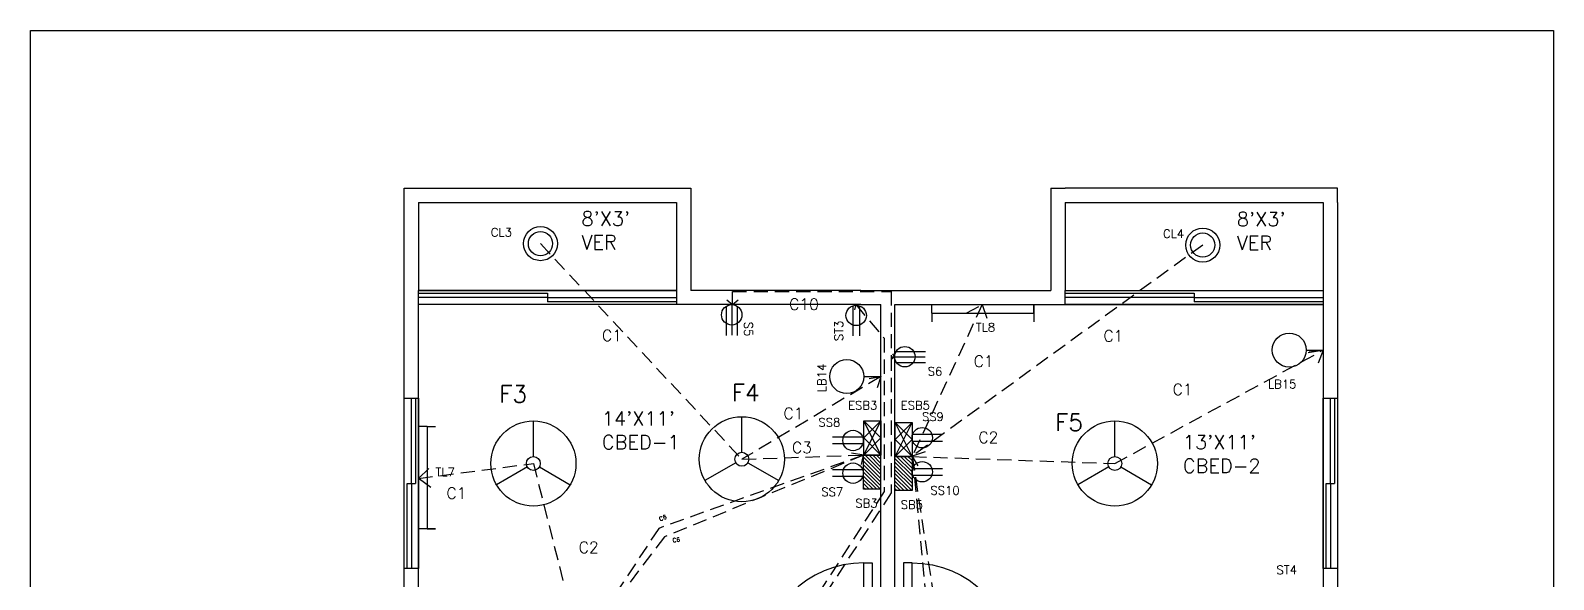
# Model space of a CAD drawing. Header units: inches. Extents: x -1037 to 4136, y -232 to 3826.
# Drawn here: x 880 to 1417, y 2309 to 2502 of the extents above; entities that cross this region are included whole.
import ezdxf

# ---------------------------------------------------------------- set-up
doc = ezdxf.new("R2010")
doc.units = ezdxf.units.IN
doc.header["$LTSCALE"] = 20
doc.header["$MEASUREMENT"] = 0
doc.linetypes.add('HIDDEN', pattern=[0.375, 0.25, -0.125])
for name, color, linetype in [('Dimensions', 90, 'Continuous'), ('Doors', 140, 'Continuous'), ('fixture', 4, 'Continuous'), ('FloorPlan', 7, 'Continuous'), ('Hidden', 2, 'HIDDEN'), ('HiddenEMG', 1, 'HIDDEN'), ('Windows', 40, 'Continuous')]:
    doc.layers.add(name, color=color, linetype=linetype)
doc.styles.get("Standard").update_dxf_attribs({"font": 'simplex.shx', "height": 2})
doc.styles.add('style1', font='txt.shx', dxfattribs={"height": 1.5})

# ---------------------------------------------------------------- blocks, each defined once
blk = doc.blocks.new('window5ft')
at = {"layer": 'Windows'}
for p, q in [((0, 0), (60, 0)), ((0, -5), (0, 0)), ((60, 0), (60, -5)), ((0, -1), (30, -1)), ((30, -2.5), (0, -2.5)), ((60, -5), (0, -5)), ((30, -1), (30, -4)), ((30, -2.5), (60, -2.5)), ((60, -4), (30, -4))]:
    blk.add_line(p, q, dxfattribs=at)
blk = doc.blocks.new('slidingdoor8ft')
at = {"layer": 'Doors'}
for p, q in [((0, 0), (91, 0)), ((0, -5), (0, 0)), ((91, 0), (91, -5)), ((0, -1), (45.5, -1)), ((45.5, -2.5), (0, -2.5)), ((91, -5), (0, -5)), ((45.5, -1), (45.5, -4)), ((45.5, -2.5), (91, -2.5)), ((91, -4), (45.5, -4))]:
    blk.add_line(p, q, dxfattribs=at)
blk = doc.blocks.new('door3ft')
at = {"layer": 'Doors'}
for points in [[(-3, 5), (-6, 5), (-6, 41), (-3, 41)], [(-42, 5), (-45, 5), (-45, 0), (-42, 0)], [(0, 0), (-3, 0), (-3, 5), (0, 5)]]:
    blk.add_lwpolyline(points, close=True, dxfattribs=at)
blk.add_arc((-6, 5), 36, 90, 180, dxfattribs=at)
blk = doc.blocks.new('fan')
at = {"layer": 'fixture'}
for p, q in [((0, 2.45), (0, 15)), ((-2.12, -1.22), (-12.99, -7.5)), ((2.12, -1.22), (12.99, -7.5))]:
    blk.add_line(p, q, dxfattribs=at)
for radius in [15, 2.45]:
    blk.add_circle((0, 0), radius, dxfattribs=at)
blk = doc.blocks.new('bulb light')
at = {"layer": 'fixture'}
blk.add_line((-6, 0), (0, 0), dxfattribs=at)
blk.add_circle((-12, 0), 6, dxfattribs=at)
blk = doc.blocks.new('ceiling light')
at = {"layer": 'fixture'}
for radius in [6, 6, 4.27]:
    blk.add_circle((0, 0), radius, dxfattribs=at)
blk = doc.blocks.new('tubelight')
at = {"layer": 'fixture'}
for p, q in [((-18, 0), (-18, 3)), ((-18, 0), (18, 0)), ((-18, 0), (-18, -3)), ((18, 0), (18, 3)), ((18, 3), (18, 0)), ((18, 0), (18, -3))]:
    blk.add_line(p, q, dxfattribs=at)
blk = doc.blocks.new('switch board')
at = {"layer": 'fixture'}
h = blk.add_hatch(dxfattribs=at)
h.set_pattern_fill('ANSI31', color=256, scale=15, style=0)
h.set_pattern_definition([(45, (-1280.7453, -48.5972), (-1.3258252, 1.3258252), [])])
h.paths.add_polyline_path([(24, -12), (24, 0), (0, 0), (0, -12)])
for p, q in [((0, 0), (24, 0)), ((0, -12), (0, 0)), ((24, 0), (24, -12)), ((24, -12), (0, -12))]:
    blk.add_line(p, q, dxfattribs=at)
blk = doc.blocks.new('emergency sb')
at = {"layer": 'fixture'}
for p, q in [((-12, 6), (12, 6)), ((-12, -6), (-12, 6)), ((-12, -6), (12, 6)), ((-12, 6), (12, -6)), ((-12, -6), (0, 6)), ((0, -6), (-12, 6)), ((0, 6), (12, -6)), ((12, 6), (0, -6)), ((12, 6), (12, -6)), ((12, -6), (-12, -6))]:
    blk.add_line(p, q, dxfattribs=at)
blk = doc.blocks.new('2pin')
at = {"layer": 'fixture'}
for p, q in [((-17.66, 4), (0, 4)), ((-17.66, 0), (0, 0))]:
    blk.add_line(p, q, dxfattribs=at)
blk.add_circle((-12, 2), 6, dxfattribs=at)
blk = doc.blocks.new('3pin')
at = {"layer": 'fixture'}
for p, q in [((-18, 0), (0, 0)), ((-17.11, 3.14), (0.06, 3.14)), ((-17.11, 3.14), (0.06, 3.14)), ((-16.97, -3.36), (0.06, -3.36))]:
    blk.add_line(p, q, dxfattribs=at)
blk.add_circle((-12, 0), 6, dxfattribs=at)

msp = doc.modelspace()

# ---------------------------------------------------------------- linework, layer by layer
at = {"layer": 'FloorPlan'}
for p, q in [((1011.8129, 2441.85491), (1011.8129, 2446.85491)), ((1011.8129, 2446.85491), (1016.8129, 2446.85491)), ((1011.8129, 2446.85491), (1107.8129, 2446.85491)), ((1016.8129, 2446.85491), (1112.8129, 2446.85491)), ((1112.8129, 2446.85491), (1112.8129, 2410.85491)), ((1239.8129, 2446.85491), (1239.8129, 2410.85491)), ((1239.8129, 2446.85491), (1244.8129, 2446.85491)), ((1340.8129, 2446.85491), (1244.8129, 2446.85491)), ((1340.8129, 2441.85491), (1340.8129, 2446.85491)), ((1011.8129, 2230.85491), (1011.8129, 2441.85491)), ((1016.8129, 2441.85491), (1107.8129, 2441.85491)), ((1016.8129, 2441.85491), (1107.8129, 2441.85491)), ((1016.8129, 2441.85491), (1016.8129, 2410.85491)), ((1107.8129, 2441.85491), (1107.8129, 2410.85491)), ((1244.8129, 2441.85491), (1335.8129, 2441.85491)), ((1244.8129, 2441.85491), (1244.8129, 2410.85491)), ((1335.8129, 2441.85491), (1335.8129, 2410.85491)), ((1340.8129, 2441.85491), (1340.8129, 1757.85491)), ((1340.8129, 2441.85491), (1340.8129, 1757.85491)), ((1107.8129, 2410.85491), (1016.8129, 2410.85491)), ((1172.8129, 2405.85491), (1016.8129, 2405.85491)), ((1016.8129, 2278.85491), (1016.8129, 2405.85491)), ((1016.8129, 2278.85491), (1016.8129, 2405.85491)), ((1172.8129, 2410.85491), (1112.8129, 2410.85491)), ((1172.8129, 2410.85491), (1179.8129, 2410.85491)), ((1172.8129, 2405.85491), (1179.8129, 2405.85491)), ((1179.8129, 2410.85491), (1184.8129, 2410.85491)), ((1179.8129, 2278.85491), (1179.8129, 2405.85491)), ((1184.8129, 2410.85491), (1239.8129, 2410.85491)), ((1184.8129, 2405.85491), (1335.8129, 2405.85491)), ((1184.8129, 2278.85491), (1184.8129, 2405.85491)), ((1244.8129, 2410.85491), (1335.8129, 2410.85491)), ((1335.8129, 2405.85491), (1335.8129, 2278.85491))]:
    msp.add_line(p, q, dxfattribs=at)
msp.add_lwpolyline([(880, 2502.5), (1417, 2502.5), (1417, 1671), (880, 1671)], close=True, dxfattribs=at)
at = {"layer": 'Hidden'}
for p, q in [((1059.8129, 2427.35491), (1130.8129, 2351.35491)), ((1293.3129, 2426.85491), (1190.8129, 2352.35491)), ((1125.5, 2407.5), (1127.5, 2405.85491)), ((1127.5, 2405.85491), (1127.5, 2410.5)), ((1127.5, 2410.5), (1183.5, 2410.5)), ((1127.5, 2405.85491), (1129.5, 2407.5)), ((1183.5, 2410.5), (1183.5, 2387.5)), ((1215.56776, 2405.85491), (1190.87733, 2352.40174)), ((1209.9316, 2402.85491), (1215.56776, 2405.85491)), ((1215.56776, 2405.85491), (1217.38589, 2400.65897)), ((1183.5, 2387.5), (1184.7, 2387.5)), ((1184.7, 2387.5), (1183.5, 2386.5)), ((1183.5, 2387.5), (1183.5, 2339.5)), ((1184.7, 2387.5), (1184, 2388.5)), ((1179.8129, 2380.5), (1130.8129, 2351.35491)), ((1175.74816, 2379.84178), (1179.8129, 2380.5)), ((1179.8129, 2380.5), (1178.5, 2376.5)), ((1173.8129, 2352.85491), (1101.5, 2327)), ((1130.8129, 2351.35491), (1173.8129, 2352.85491)), ((1173.8129, 2352.85491), (1169.5, 2353.5)), ((1193, 2349), (1191, 2352.35491)), ((1191, 2352.35491), (1203.7373, 2217.34254)), ((1183.5, 2339.5), (1122.5, 2246)), ((1101.5, 2327), (1073.8129, 2284.85491))]:
    msp.add_line(p, q, dxfattribs=at)
at = {"layer": 'HiddenEMG'}
for p, q in [((1170.99795, 2405.85491), (1170.5, 2404)), ((1170.99795, 2405.85491), (1181, 2394)), ((1170.99795, 2405.85491), (1172.5, 2405)), ((1181, 2394), (1181, 2340)), ((1262.3129, 2349.85491), (1335.8129, 2389.85491)), ((1335.8129, 2389.85491), (1330.5, 2389)), ((1330.5, 2389), (1335.8129, 2389.85491)), ((1335.8129, 2389.85491), (1333.99952, 2385.21742)), ((1173.75251, 2352.77702), (1103.5, 2324)), ((1173, 2349.5), (1173.75251, 2352.77702)), ((1195.5, 2354), (1190.87733, 2352.40174)), ((1190.87733, 2352.40174), (1203, 2273)), ((1190.87733, 2352.3179), (1262.3129, 2349.85491)), ((1016.8129, 2344.60302), (1057.3129, 2349.85491)), ((1016.8129, 2344.60302), (1021.08599, 2348.72599)), ((1057.3129, 2349.85491), (1073.78831, 2284.85491)), ((1021.19146, 2341.4588), (1016.8129, 2344.60302)), ((1181, 2340), (1120.5, 2246)), ((1103.5, 2324), (1073.8129, 2284.85491))]:
    msp.add_line(p, q, dxfattribs=at)

# ---------------------------------------------------------------- block references
at = {"layer": 'Doors'}
for name, p in [('slidingdoor8ft', (1016.8129, 2410.85491)), ('slidingdoor8ft', (1244.8129, 2410.85491)), ('door3ft', (1179.8129, 2273.85491))]:
    msp.add_blockref(name, p, dxfattribs=at)
at = {"layer": 'Doors', "xscale": -1}
msp.add_blockref('door3ft', (1184.8129, 2273.85491), dxfattribs=at)
at = {"layer": 'fixture'}
for name, p in [('ceiling light', (1059.8129, 2427.35491)), ('ceiling light', (1293.3129, 2426.85491)), ('tubelight', (1215.8129, 2402.85491)), ('bulb light', (1335.8129, 2389.85491)), ('bulb light', (1179.8129, 2380.5)), ('fan', (1057.3129, 2349.85491)), ('fan', (1130.8129, 2351.35491)), ('fan', (1262.3129, 2349.85491))]:
    msp.add_blockref(name, p, dxfattribs=at)
for name, p, xscale, yscale, rotation in [('3pin', (1127.25102, 2395.06353), 0.599999999999909, 0.599999999999909, 270), ('2pin', (1169.9129, 2394.85491), 0.599999999999909, 0.599999999999909, 270), ('2pin', (1162.8129, 2359.15491), 0.6000000000000227, 0.6000000000000227, 180), ('2pin', (1162.8129, 2347.65491), 0.6000000000000227, 0.6000000000000227, 180)]:
    msp.add_blockref(name, p, dxfattribs=dict(at, xscale=xscale, yscale=yscale, rotation=rotation))
at = {"layer": 'fixture', "xscale": 0.6000000000000227, "yscale": 0.6000000000000227}
for name, p in [('3pin', (1195.5, 2387.5)), ('2pin', (1201.6129, 2357.75491)), ('2pin', (1201.6129, 2345.75491))]:
    msp.add_blockref(name, p, dxfattribs=at)
at = {"layer": 'fixture', "rotation": 270}
msp.add_blockref('tubelight', (1019.8129, 2344.85491), dxfattribs=at)
at = {"layer": 'fixture', "xscale": 0.5, "yscale": 0.5, "zscale": 0.5, "rotation": 90}
for name, p in [('emergency sb', (1176.8129, 2358.85491)), ('emergency sb', (1187.87733, 2358.3179)), ('switch board', (1173.75251, 2340.77702)), ('switch board', (1184.8129, 2340.35491))]:
    msp.add_blockref(name, p, dxfattribs=at)
at = {"layer": 'Windows', "rotation": 90}
for p in [(1011.8129, 2312.85491), (1335.8129, 2312.85491)]:
    msp.add_blockref('window5ft', p, dxfattribs=at)

# ---------------------------------------------------------------- texts
at = {"layer": 'Dimensions'}
for s, p in [("8'X3'", (1074.26944, 2433.66912)), ("8'X3'", (1305.34237, 2433.4951)), ('VER', (1074.26944, 2425.33579)), ('VER', (1305.34237, 2425.16176)), ("14'X11'", (1081.47276, 2363.2078)), ('CBED-1', (1081.47276, 2354.87447)), ("13'X11'", (1286.30205, 2354.86245)), ('CBED-2', (1286.30205, 2346.52911))]:
    msp.add_text(s, height=5, dxfattribs=at).set_placement(p)
at = {"layer": 'fixture', "attachment_point": 1}
for s, insert, char_height, width in [('CL3', (1042.3129, 2432.85491), 3, 15.9196211), ('CL4', (1279.3129, 2432.35491), 3, 15.9196211), ('TL8', (1213.3129, 2399.35491), 3, 15.9196211), ('S6', (1196.3129, 2383.85491), 3, 15.9196211), ('LB15', (1316.3129, 2379.35491), 3, 15.9196211), ('F3', (1045.3129, 2377.35491), 6, 21.9196211), ('F4', (1127.3129, 2377.85491), 6, 21.9196211), ('ESB3', (1168.3129, 2371.85491), 3, 15.9196211), ('ESB5', (1186.8129, 2371.85491), 3, 15.9196211), ('SS8', (1157.8129, 2365.85491), 3, 15.9196211), ('SS9', (1194.3129, 2367.85491), 3, 15.9196211), ('F5', (1241.3129, 2367.35491), 6, 21.9196211), ('TL7', (1022.8129, 2348.35491), 3, 15.9196211), ('SS7', (1158.8129, 2341.35491), 3, 15.9196211), ('SS10', (1197.3129, 2341.85491), 3, 15.9196211), ('SB3', (1170.8129, 2337.35491), 3, 15.9196211), ('SB5', (1186.8129, 2336.85491), 3, 15.9196211), ('ST4', (1319.3129, 2313.85491), 3, 15.9196211)]:
    msp.add_mtext(s, dxfattribs=dict(at, insert=insert, char_height=char_height, width=width))
at = {"layer": 'fixture', "char_height": 3, "width": 15.9196211, "attachment_point": 1}
for s, insert, rotation in [('S5', (1134.65102, 2399.86353), 270), ('ST3', (1163.5, 2393), 90), ('LB14', (1157.5, 2375), 90)]:
    msp.add_mtext(s, dxfattribs=dict(at, insert=insert, rotation=rotation))
at = {"layer": 'Hidden', "style": 'style1'}
msp.add_text('C6', height=1.5, rotation=21.8014095, dxfattribs=at).set_placement((1102, 2329.5))
at = {"layer": 'Hidden', "char_height": 4, "attachment_point": 1, "style": 'style1'}
for s, insert, width in [('C10', (1147.5, 2408), 38.5392445), ('C1', (1081.5, 2397), 32.046847), ('C1', (1258.29357, 2396.84615), 24.3627939), ('C1', (1212.57037, 2387.88555), 38.5392445), ('C1', (1145.5, 2369.5), 24.7684202), ('C3', (1148.5, 2357.5), 29.2838973)]:
    msp.add_mtext(s, dxfattribs=dict(at, insert=insert, width=width))
at = {"layer": 'HiddenEMG', "style": 'style1'}
msp.add_text('C6', height=1.5, rotation=8.7461623, dxfattribs=at).set_placement((1106.5, 2322))
at = {"layer": 'HiddenEMG', "char_height": 4, "attachment_point": 1, "style": 'style1'}
for s, insert, width in [('C1', (1282.71176, 2377.97381), 22.4384662), ('C2', (1214.21706, 2361.07171), 20.3632903), ('C1', (1026.67902, 2341.40163), 21.0207839), ('C2', (1073.30204, 2322.29359), 21.0207839)]:
    msp.add_mtext(s, dxfattribs=dict(at, insert=insert, width=width))

doc.saveas('drawing.dxf')
